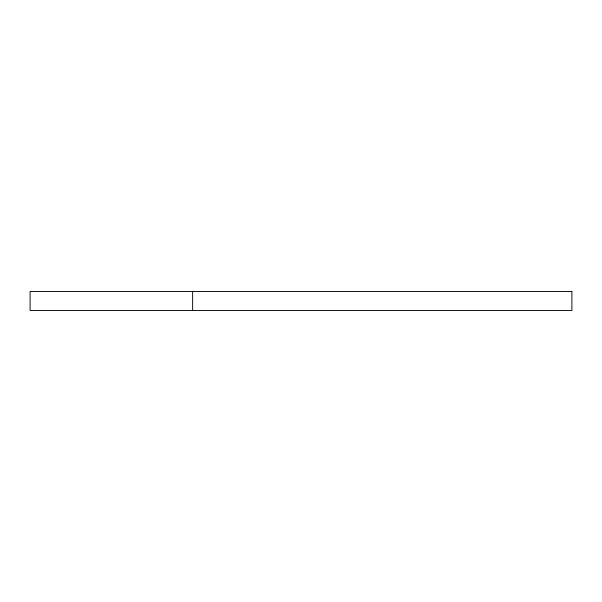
<?xml version="1.0" encoding="UTF-8"?>
<svg xmlns="http://www.w3.org/2000/svg" width="602" height="602" viewBox="0 0 602 602"><rect width="100%" height="100%" fill="white"/><g stroke="black" fill="none" stroke-linecap="round" stroke-linejoin="round"><path stroke-width="0.9" d="M192.64 291.518L192.64 310.481M571.9 291.518L30.1 291.518L30.1 310.481L571.9 310.481L571.9 291.518"/></g></svg>
